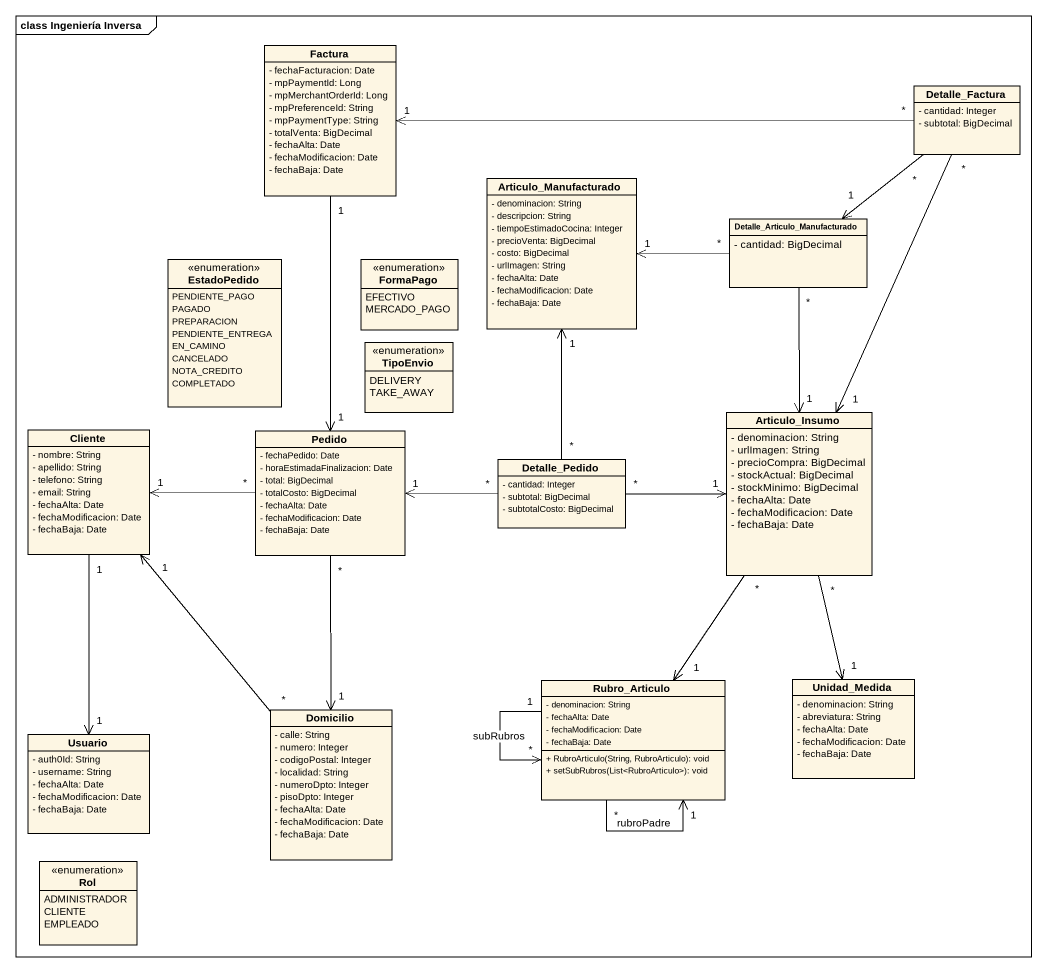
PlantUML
@startuml
mainframe class Ingeniería Inversa
hide circle
hide empty members
skinparam classAttributeIconSize 0
class Factura {
  - fechaFacturacion: Date
  - mpPaymentId: Long
  - mpMerchantOrderId: Long
  - mpPreferenceId: String
  - mpPaymentType: String
  - totalVenta: BigDecimal
  - fechaAlta: Date
  - fechaModificacion: Date
  - fechaBaja: Date
}
class Detalle_Factura {
  - cantidad: Integer
  - subtotal: BigDecimal
}
class Articulo_Manufacturado {
  - denominacion: String
  - descripcion: String
  - tiempoEstimadoCocina: Integer
  - precioVenta: BigDecimal
  - costo: BigDecimal
  - urlImagen: String
  - fechaAlta: Date
  - fechaModificacion: Date
  - fechaBaja: Date
}
class "Detalle_Articulo_Manufacturado" as Detalle_Articulo {
  - cantidad: BigDecimal
}
enum EstadoPedido {
  PENDIENTE_PAGO
  PAGADO
  PREPARACION
  PENDIENTE_ENTREGA
  EN_CAMINO
  CANCELADO
  NOTA_CREDITO
  COMPLETADO
}
enum FormaPago {
  EFECTIVO
  MERCADO_PAGO
}
enum TipoEnvio {
  DELIVERY
  TAKE_AWAY
}
class Cliente {
  - nombre: String
  - apellido: String
  - telefono: String
  - email: String
  - fechaAlta: Date
  - fechaModificacion: Date
  - fechaBaja: Date
}
class Pedido {
  - fechaPedido: Date
  - horaEstimadaFinalizacion: Date
  - total: BigDecimal
  - totalCosto: BigDecimal
  - fechaAlta: Date
  - fechaModificacion: Date
  - fechaBaja: Date
}
class Articulo_Insumo {
  - denominacion: String
  - urlImagen: String
  - precioCompra: BigDecimal
  - stockActual: BigDecimal
  - stockMinimo: BigDecimal
  - fechaAlta: Date
  - fechaModificacion: Date
  - fechaBaja: Date
}
class Detalle_Pedido {
  - cantidad: Integer
  - subtotal: BigDecimal
  - subtotalCosto: BigDecimal
}
class Rubro_Articulo {
  - denominacion: String
  - fechaAlta: Date
  - fechaModificacion: Date
  - fechaBaja: Date
  + RubroArticulo(String, RubroArticulo): void
  + setSubRubros(List<RubroArticulo>): void
}
class Unidad_Medida {
  - denominacion: String
  - abreviatura: String
  - fechaAlta: Date
  - fechaModificacion: Date
  - fechaBaja: Date
}
class Usuario {
  - auth0Id: String
  - username: String
  - fechaAlta: Date
  - fechaModificacion: Date
  - fechaBaja: Date
}
class Domicilio {
  - calle: String
  - numero: Integer
  - codigoPostal: Integer
  - localidad: String
  - numeroDpto: Integer
  - pisoDpto: Integer
  - fechaAlta: Date
  - fechaModificacion: Date
  - fechaBaja: Date
}
enum Rol {
  ADMINISTRADOR
  CLIENTE
  EMPLEADO
}
Factura "1" --> "1" Pedido
Detalle_Factura "*" -left-> "1" Factura
Detalle_Factura "*" --> "1" Detalle_Articulo
Detalle_Factura "*" --> "1" Articulo_Insumo
Detalle_Articulo "*" -left-> "1" Articulo_Manufacturado
Detalle_Articulo "*" --> "1" Articulo_Insumo
Cliente "1" --> "1" Usuario
Pedido "*" -left-> "1" Cliente
Pedido "*" --> "1" Domicilio
Articulo_Insumo "*" --> "1" Unidad_Medida
Detalle_Pedido "*" -up-> "1" Articulo_Manufacturado
Detalle_Pedido "*" -left-> "1" Pedido
Detalle_Pedido "*" -right-> "1" Articulo_Insumo
Rubro_Articulo "1" <-up- "*" Articulo_Insumo
Rubro_Articulo "*" --> "1" Rubro_Articulo : rubroPadre
Rubro_Articulo "1" --> "*" Rubro_Articulo : subRubros
Domicilio "*" -up-> "1" Cliente
@enduml
